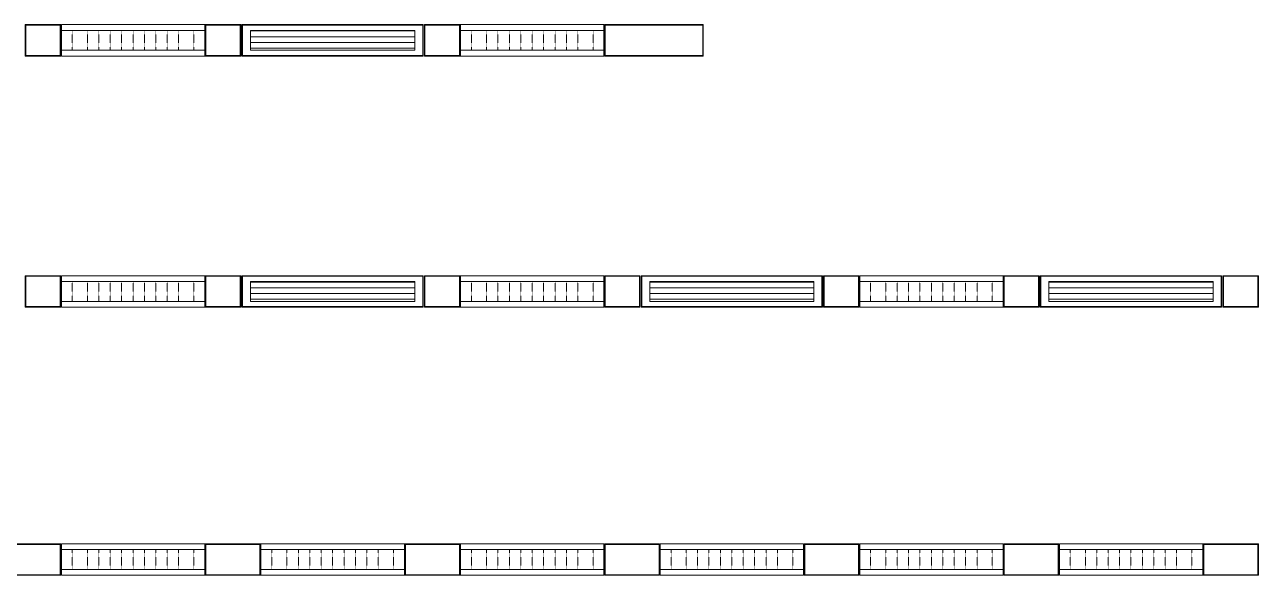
# Model space of a CAD drawing. Header units: millimetres. Extents: x 813027 to 1148939, y -931049 to -10.
# Drawn here: x 1011690 to 1022506, y -849544 to -844719 of the extents above; entities that cross this region are included whole.
import ezdxf

# ---------------------------------------------------------------- set-up
doc = ezdxf.new("R2010")
doc.units = ezdxf.units.MM
doc.linetypes.add('DPA_Hidden 50', pattern=[3, 2, -1])
doc.layers.add('A-GLAZ-CURT', color=2, linetype='Continuous', lineweight=9)

# ---------------------------------------------------------------- blocks, each defined once
blk = doc.blocks.new('DPA_CP_Metal Ceiling Luminaire1 - Linear Luminaire 2-14739897-4160 - LOWER PLATFORM LEVEL - REFLECTED CEILING GENERAL PLAN')
at = {"layer": 'A-GLAZ-CURT'}
for p, q in [((901768, -114474), (901768, -114199)), ((901768, -114199), (903025, -114199)), ((901768, -114199), (901768, -114474)), ((903025, -114199), (901768, -114199)), ((901768, -114199), (903025, -114199)), ((903025, -114199), (903025, -114474)), ((903025, -114474), (903025, -114199)), ((901768, -114249), (901768, -114474)), ((901768, -114249), (903025, -114249)), ((903025, -114249), (903025, -114474)), ((901768, -114424), (903025, -114424)), ((903025, -114474), (901768, -114474)), ((903025, -114474), (901768, -114474)), ((901768, -114474), (903025, -114474))]:
    blk.add_line(p, q, dxfattribs=at)
at = {"layer": 'A-GLAZ-CURT', "linetype": 'DPA_Hidden 50'}
for p, q in [((901863, -114249), (901863, -114424)), ((901996, -114249), (901996, -114424)), ((902096, -114249), (902096, -114424)), ((902196, -114249), (902196, -114424)), ((902296, -114249), (902296, -114424)), ((902396, -114249), (902396, -114424)), ((902496, -114249), (902496, -114424)), ((902596, -114249), (902596, -114424)), ((902696, -114249), (902696, -114424)), ((902796, -114249), (902796, -114424)), ((902930, -114249), (902930, -114424))]:
    blk.add_line(p, q, dxfattribs=at)
blk = doc.blocks.new('DPA_CP_Metal Ceiling Panel - Horizontal with Gap-V10-4160 - LOWER PLATFORM LEVEL - REFLECTED CEILING GENERAL PLAN')
at = {"layer": 'A-GLAZ-CURT'}
for p, q in [((1016780, -114474), (1016780, -114199)), ((1016780, -114199), (1017263, -114199)), ((1016780, -114474), (1016780, -114199)), ((1017263, -114199), (1016780, -114199)), ((1016780, -114199), (1016780, -114474)), ((1016780, -114199), (1016780, -114474)), ((1016780, -114474), (1016780, -114199)), ((1016780, -114199), (1017263, -114199)), ((1016782, -114199), (1017263, -114199)), ((1017263, -114199), (1016782, -114199)), ((1016785, -114469), (1016785, -114204)), ((1016785, -114204), (1017258, -114204)), ((1017258, -114204), (1017258, -114469)), ((1017263, -114474), (1017263, -114199)), ((1017263, -114199), (1017263, -114474)), ((1017263, -114474), (1017263, -114199)), ((1017263, -114474), (1017263, -114199)), ((1017263, -114199), (1017263, -114474)), ((1016780, -114474), (1017263, -114474)), ((1016780, -114474), (1017263, -114474)), ((1017263, -114474), (1016780, -114474)), ((1017263, -114474), (1016782, -114474)), ((1016782, -114474), (1017263, -114474)), ((1016785, -114469), (1017258, -114469))]:
    blk.add_line(p, q, dxfattribs=at)
blk = doc.blocks.new('DPA_CP_Metal Ceiling Panel - Horizontal with Gap-20306943-4160 - LOWER PLATFORM LEVEL - REFLECTED CEILING GENERAL PLAN')
at = {"layer": 'A-GLAZ-CURT'}
for p, q in [((910030, -114474), (910030, -114199)), ((910030, -114199), (910513, -114199)), ((910030, -114474), (910030, -114199)), ((910030, -114199), (910513, -114199)), ((910513, -114199), (910030, -114199)), ((910030, -114199), (910030, -114474)), ((910513, -114199), (910030, -114199)), ((910030, -114199), (910030, -114474)), ((910030, -114474), (910030, -114199)), ((910030, -114199), (910513, -114199)), ((910035, -114469), (910035, -114204)), ((910035, -114204), (910508, -114204)), ((910508, -114204), (910508, -114469)), ((910513, -114474), (910513, -114199)), ((910513, -114199), (910513, -114474)), ((910513, -114474), (910513, -114199)), ((910513, -114474), (910513, -114199)), ((910513, -114199), (910513, -114474)), ((910030, -114474), (910513, -114474)), ((910513, -114474), (910030, -114474)), ((910030, -114474), (910513, -114474)), ((910030, -114474), (910513, -114474)), ((910513, -114474), (910030, -114474)), ((910035, -114469), (910508, -114469))]:
    blk.add_line(p, q, dxfattribs=at)
blk = doc.blocks.new('DPA_CP_Metal Ceiling Luminaire2 - Linear Luminaire 2-14763311-4160 - LOWER PLATFORM LEVEL - REFLECTED CEILING GENERAL PLAN')
at = {"layer": 'A-GLAZ-CURT'}
for p, q in [((907018, -109924), (907018, -109649)), ((907018, -109649), (908275, -109649)), ((907018, -109649), (907018, -109924)), ((908275, -109649), (907018, -109649)), ((907018, -109649), (908275, -109649)), ((908275, -109649), (908275, -109924)), ((908275, -109924), (908275, -109649)), ((907018, -109699), (907018, -109924)), ((907018, -109699), (908275, -109699)), ((908275, -109699), (908275, -109924)), ((907018, -109874), (908275, -109874)), ((908275, -109924), (907018, -109924)), ((908275, -109924), (907018, -109924)), ((907018, -109924), (908275, -109924))]:
    blk.add_line(p, q, dxfattribs=at)
at = {"layer": 'A-GLAZ-CURT', "linetype": 'DPA_Hidden 50'}
for p, q in [((907113, -109699), (907113, -109874)), ((907246, -109699), (907246, -109874)), ((907346, -109699), (907346, -109874)), ((907446, -109699), (907446, -109874)), ((907546, -109699), (907546, -109874)), ((907646, -109699), (907646, -109874)), ((907746, -109699), (907746, -109874)), ((907846, -109699), (907846, -109874)), ((907946, -109699), (907946, -109874)), ((908046, -109699), (908046, -109874)), ((908180, -109699), (908180, -109874))]:
    blk.add_line(p, q, dxfattribs=at)
blk = doc.blocks.new('DPA_CP_Metal Ceiling Panel - Horizontal with Gap-20308794-4160 - LOWER PLATFORM LEVEL - REFLECTED CEILING GENERAL PLAN')
at = {"layer": 'A-GLAZ-CURT'}
for p, q in [((910201, -109924), (910201, -109649)), ((910201, -109649), (910513, -109649)), ((910201, -109924), (910201, -109649)), ((910201, -109649), (910513, -109649)), ((910513, -109649), (910201, -109649)), ((910201, -109649), (910201, -109924)), ((910513, -109649), (910201, -109649)), ((910201, -109649), (910201, -109924)), ((910201, -109924), (910201, -109649)), ((910201, -109649), (910513, -109649)), ((910206, -109919), (910206, -109654)), ((910206, -109654), (910508, -109654)), ((910508, -109654), (910508, -109919)), ((910513, -109924), (910513, -109649)), ((910513, -109649), (910513, -109924)), ((910513, -109924), (910513, -109649)), ((910513, -109924), (910513, -109649)), ((910513, -109649), (910513, -109924)), ((910201, -109924), (910513, -109924)), ((910513, -109924), (910201, -109924)), ((910201, -109924), (910513, -109924)), ((910201, -109924), (910513, -109924)), ((910513, -109924), (910201, -109924)), ((910206, -109919), (910508, -109919))]:
    blk.add_line(p, q, dxfattribs=at)
blk = doc.blocks.new('DPA_CP_Metal Ceiling Air Supply - Linear Diffuser Air Supply-14762131-4160 - LOWER PLATFORM LEVEL - REFLECTED CEILING GENERAL PLAN')
at = {"layer": 'A-GLAZ-CURT'}
h = blk.add_hatch(dxfattribs=at)
h.set_pattern_fill('FP_13', color=256, style=0, pattern_type=2)
h.set_pattern_definition([(180, (909396.33, -109824.28), (6e-15, 50), [])])
h.paths.add_polyline_path([(908676, -109874), (910116, -109874), (910116, -109699), (908676, -109699)])
for p, q in [((908601, -109924), (908601, -109649)), ((908601, -109649), (910191, -109649)), ((908601, -109924), (908601, -109649)), ((908601, -109649), (910191, -109649)), ((910191, -109649), (908601, -109649)), ((908601, -109649), (908601, -109924)), ((910191, -109649), (908601, -109649)), ((908601, -109649), (908601, -109924)), ((908601, -109924), (908601, -109649)), ((908601, -109649), (910191, -109649)), ((908606, -109919), (908606, -109654)), ((908606, -109654), (910186, -109654)), ((910186, -109654), (910186, -109919)), ((910191, -109924), (910191, -109649)), ((910191, -109649), (910191, -109924)), ((910191, -109924), (910191, -109649)), ((910191, -109924), (910191, -109649)), ((910191, -109649), (910191, -109924)), ((910116, -109699), (908676, -109699)), ((908676, -109699), (908676, -109874)), ((908676, -109874), (908676, -109699)), ((908676, -109699), (910116, -109699)), ((908676, -109874), (908676, -109699)), ((908676, -109699), (910116, -109699)), ((910116, -109699), (908676, -109699)), ((908676, -109699), (908676, -109874)), ((910116, -109874), (910116, -109699)), ((910116, -109699), (910116, -109874)), ((910116, -109699), (910116, -109874)), ((910116, -109874), (910116, -109699)), ((908676, -109874), (910116, -109874)), ((910116, -109874), (908676, -109874)), ((910116, -109874), (908676, -109874)), ((908676, -109874), (910116, -109874)), ((908601, -109924), (910191, -109924)), ((910191, -109924), (908601, -109924)), ((908601, -109924), (910191, -109924)), ((908601, -109924), (910191, -109924)), ((910191, -109924), (908601, -109924)), ((908606, -109919), (910186, -109919))]:
    blk.add_line(p, q, dxfattribs=at)
blk = doc.blocks.new('DPA_CP_Metal Ceiling Panel - Horizontal with Gap-20312074-4160 - LOWER PLATFORM LEVEL - REFLECTED CEILING GENERAL PLAN')
at = {"layer": 'A-GLAZ-CURT'}
for p, q in [((1016780, -109924), (1016780, -109649)), ((1016780, -109649), (1017646, -109649)), ((1016780, -109924), (1016780, -109649)), ((1017646, -109649), (1016780, -109649)), ((1016780, -109649), (1016780, -109924)), ((1016780, -109649), (1016780, -109924)), ((1016780, -109924), (1016780, -109649)), ((1016780, -109649), (1017646, -109649)), ((1016782, -109649), (1017646, -109649)), ((1017646, -109649), (1016782, -109649)), ((1016785, -109919), (1016785, -109654)), ((1016785, -109654), (1017641, -109654)), ((1017641, -109654), (1017641, -109919)), ((1017646, -109924), (1017646, -109649)), ((1017646, -109649), (1017646, -109924)), ((1017646, -109924), (1017646, -109649)), ((1017646, -109924), (1017646, -109649)), ((1017646, -109649), (1017646, -109924)), ((1016780, -109924), (1017646, -109924)), ((1016780, -109924), (1017646, -109924)), ((1017646, -109924), (1016780, -109924)), ((1017646, -109924), (1016782, -109924)), ((1016782, -109924), (1017646, -109924)), ((1016785, -109919), (1017641, -109919))]:
    blk.add_line(p, q, dxfattribs=at)
blk = doc.blocks.new('DPA_CP_Metal Ceiling Panel - Horizontal with Gap-V16-4160 - LOWER PLATFORM LEVEL - REFLECTED CEILING GENERAL PLAN')
at = {"layer": 'A-GLAZ-CURT'}
for p, q in [((1016780, -112124), (1016780, -111849)), ((1016780, -111849), (1017091, -111849)), ((1016780, -112124), (1016780, -111849)), ((1017091, -111849), (1016780, -111849)), ((1016780, -111849), (1016780, -112124)), ((1016780, -111849), (1016780, -112124)), ((1016780, -112124), (1016780, -111849)), ((1016780, -111849), (1017091, -111849)), ((1016782, -111849), (1017091, -111849)), ((1017091, -111849), (1016782, -111849)), ((1016785, -112119), (1016785, -111854)), ((1016785, -111854), (1017086, -111854)), ((1017086, -111854), (1017086, -112119)), ((1017091, -112124), (1017091, -111849)), ((1017091, -111849), (1017091, -112124)), ((1017091, -112124), (1017091, -111849)), ((1017091, -112124), (1017091, -111849)), ((1017091, -111849), (1017091, -112124)), ((1016780, -112124), (1017091, -112124)), ((1016780, -112124), (1017091, -112124)), ((1017091, -112124), (1016780, -112124)), ((1017091, -112124), (1016782, -112124)), ((1016782, -112124), (1017091, -112124)), ((1016785, -112119), (1017086, -112119))]:
    blk.add_line(p, q, dxfattribs=at)
blk = doc.blocks.new('*U308')
at = {"layer": 'A-GLAZ-CURT'}
for name, p in [('DPA_CP_Metal Ceiling Panel - Horizontal with Gap-20308794-4160 - LOWER PLATFORM LEVEL - REFLECTED CEILING GENERAL PLAN', (-945596, 105342)), ('DPA_CP_Metal Ceiling Luminaire2 - Linear Luminaire 2-14763311-4160 - LOWER PLATFORM LEVEL - REFLECTED CEILING GENERAL PLAN', (-942096, 105342)), ('DPA_CP_Metal Ceiling Panel - Horizontal with Gap-20308794-4160 - LOWER PLATFORM LEVEL - REFLECTED CEILING GENERAL PLAN', (-944018, 105342)), ('DPA_CP_Metal Ceiling Air Supply - Linear Diffuser Air Supply-14762131-4160 - LOWER PLATFORM LEVEL - REFLECTED CEILING GENERAL PLAN', (-942096, 105342)), ('DPA_CP_Metal Ceiling Panel - Horizontal with Gap-20308794-4160 - LOWER PLATFORM LEVEL - REFLECTED CEILING GENERAL PLAN', (-942096, 105342)), ('DPA_CP_Metal Ceiling Luminaire2 - Linear Luminaire 2-14763311-4160 - LOWER PLATFORM LEVEL - REFLECTED CEILING GENERAL PLAN', (-938596, 105342)), ('DPA_CP_Metal Ceiling Panel - Horizontal with Gap-20312074-4160 - LOWER PLATFORM LEVEL - REFLECTED CEILING GENERAL PLAN', (-1047096, 105342)), ('DPA_CP_Metal Ceiling Panel - Horizontal with Gap-20308794-4160 - LOWER PLATFORM LEVEL - REFLECTED CEILING GENERAL PLAN', (-945596, 103142)), ('DPA_CP_Metal Ceiling Luminaire2 - Linear Luminaire 2-14763311-4160 - LOWER PLATFORM LEVEL - REFLECTED CEILING GENERAL PLAN', (-942096, 103142)), ('DPA_CP_Metal Ceiling Panel - Horizontal with Gap-20308794-4160 - LOWER PLATFORM LEVEL - REFLECTED CEILING GENERAL PLAN', (-944018, 103142)), ('DPA_CP_Metal Ceiling Air Supply - Linear Diffuser Air Supply-14762131-4160 - LOWER PLATFORM LEVEL - REFLECTED CEILING GENERAL PLAN', (-942096, 103142)), ('DPA_CP_Metal Ceiling Panel - Horizontal with Gap-20308794-4160 - LOWER PLATFORM LEVEL - REFLECTED CEILING GENERAL PLAN', (-942096, 103142)), ('DPA_CP_Metal Ceiling Luminaire2 - Linear Luminaire 2-14763311-4160 - LOWER PLATFORM LEVEL - REFLECTED CEILING GENERAL PLAN', (-938596, 103142)), ('DPA_CP_Metal Ceiling Panel - Horizontal with Gap-V16-4160 - LOWER PLATFORM LEVEL - REFLECTED CEILING GENERAL PLAN', (-1047096, 105342)), ('DPA_CP_Metal Ceiling Air Supply - Linear Diffuser Air Supply-14762131-4160 - LOWER PLATFORM LEVEL - REFLECTED CEILING GENERAL PLAN', (-938596, 103142)), ('DPA_CP_Metal Ceiling Panel - Horizontal with Gap-20308794-4160 - LOWER PLATFORM LEVEL - REFLECTED CEILING GENERAL PLAN', (-938596, 103142)), ('DPA_CP_Metal Ceiling Luminaire1 - Linear Luminaire 2-14739897-4160 - LOWER PLATFORM LEVEL - REFLECTED CEILING GENERAL PLAN', (-929846, 107692)), ('DPA_CP_Metal Ceiling Panel - Horizontal with Gap-20308794-4160 - LOWER PLATFORM LEVEL - REFLECTED CEILING GENERAL PLAN', (-937018, 103142)), ('DPA_CP_Metal Ceiling Air Supply - Linear Diffuser Air Supply-14762131-4160 - LOWER PLATFORM LEVEL - REFLECTED CEILING GENERAL PLAN', (-935096, 103142)), ('DPA_CP_Metal Ceiling Panel - Horizontal with Gap-20308794-4160 - LOWER PLATFORM LEVEL - REFLECTED CEILING GENERAL PLAN', (-935096, 103142)), ('DPA_CP_Metal Ceiling Panel - Horizontal with Gap-20306943-4160 - LOWER PLATFORM LEVEL - REFLECTED CEILING GENERAL PLAN', (-945596, 105342)), ('DPA_CP_Metal Ceiling Luminaire1 - Linear Luminaire 2-14739897-4160 - LOWER PLATFORM LEVEL - REFLECTED CEILING GENERAL PLAN', (-936846, 105342)), ('DPA_CP_Metal Ceiling Panel - Horizontal with Gap-20306943-4160 - LOWER PLATFORM LEVEL - REFLECTED CEILING GENERAL PLAN', (-943846, 105342)), ('DPA_CP_Metal Ceiling Luminaire1 - Linear Luminaire 2-14739897-4160 - LOWER PLATFORM LEVEL - REFLECTED CEILING GENERAL PLAN', (-935096, 105342)), ('DPA_CP_Metal Ceiling Panel - Horizontal with Gap-20306943-4160 - LOWER PLATFORM LEVEL - REFLECTED CEILING GENERAL PLAN', (-942096, 105342)), ('DPA_CP_Metal Ceiling Luminaire1 - Linear Luminaire 2-14739897-4160 - LOWER PLATFORM LEVEL - REFLECTED CEILING GENERAL PLAN', (-933346, 105342)), ('DPA_CP_Metal Ceiling Panel - Horizontal with Gap-V10-4160 - LOWER PLATFORM LEVEL - REFLECTED CEILING GENERAL PLAN', (-1047096, 105342)), ('DPA_CP_Metal Ceiling Luminaire1 - Linear Luminaire 2-14739897-4160 - LOWER PLATFORM LEVEL - REFLECTED CEILING GENERAL PLAN', (-931596, 105342)), ('DPA_CP_Metal Ceiling Panel - Horizontal with Gap-20306943-4160 - LOWER PLATFORM LEVEL - REFLECTED CEILING GENERAL PLAN', (-938596, 105342)), ('DPA_CP_Metal Ceiling Luminaire1 - Linear Luminaire 2-14739897-4160 - LOWER PLATFORM LEVEL - REFLECTED CEILING GENERAL PLAN', (-929846, 105342)), ('DPA_CP_Metal Ceiling Panel - Horizontal with Gap-20306943-4160 - LOWER PLATFORM LEVEL - REFLECTED CEILING GENERAL PLAN', (-936846, 105342)), ('DPA_CP_Metal Ceiling Luminaire1 - Linear Luminaire 2-14739897-4160 - LOWER PLATFORM LEVEL - REFLECTED CEILING GENERAL PLAN', (-928096, 105342)), ('DPA_CP_Metal Ceiling Panel - Horizontal with Gap-20306943-4160 - LOWER PLATFORM LEVEL - REFLECTED CEILING GENERAL PLAN', (-935096, 105342))]:
    blk.add_blockref(name, p, dxfattribs=at)

msp = doc.modelspace()

# ---------------------------------------------------------------- block references
msp.add_blockref('*U308', (1047090, -840411.7))

doc.saveas('drawing.dxf')
